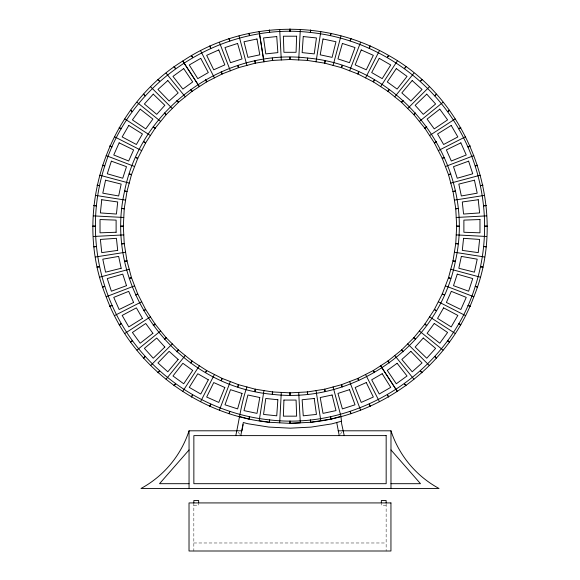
<?xml version="1.0" encoding="UTF-8"?>
<svg xmlns="http://www.w3.org/2000/svg" width="580" height="580" viewBox="0 0 580 580"><rect width="100%" height="100%" fill="white"/><g stroke="black" fill="none" stroke-linecap="round" stroke-linejoin="round"><path stroke-width="0.43" stroke-dasharray="2.9 2.17" d="M340.3 434.239L341.888 432.18M193.836 505.325L198.643 505.325L198.643 503.723M386.142 505.325L381.336 505.325L381.336 503.723M193.836 542.981L386.142 542.981M238.133 432.18L239.721 434.239M386.142 503.723L386.142 551M193.836 502.925L193.836 551"/><path stroke-width="0.87" d="M123.787 217.471L124.25 208.633L126.991 191.407L131.522 174.558L137.786 158.275L145.718 142.738L155.23 128.115L166.221 114.565L178.567 102.232L192.132 91.263L206.777 81.78L222.329 73.87L238.619 67.628L255.475 63.126L272.455 60.436L289.877 59.508L307.298 60.407L324.778 63.176L341.627 67.708L357.911 73.972L373.447 81.903L388.071 91.415L401.621 102.406L413.946 114.746L424.915 128.318L434.405 142.956L442.214 158.275L448.478 174.558L453.009 191.407L455.75 208.633L456.67 226.055L455.771 243.477L453.009 260.957L448.478 277.805L442.214 294.089L434.282 309.626L424.77 324.249L413.779 337.799L401.433 350.131L387.868 361.101L373.223 370.584L357.671 378.493L341.381 384.736L324.524 389.238L307.545 391.928L290.123 392.856L272.702 391.957L255.222 389.187L238.373 384.656L222.089 378.392L206.77 370.591L192.132 361.101L178.379 349.957L166.054 337.618L155.085 324.046L145.594 309.408L137.685 293.857L131.442 277.566L126.94 260.71L124.229 243.477L123.33 226.309L123.787 217.471L93.351 215.876M106.176 296.75C71.949 213.056 105.894 108.641 182.751 61.031L199.353 86.594L182.751 61.059C243.143 20.474 326.047 18.901 388.701 55.477C470.858 101.188 509.639 209.619 473.838 296.75L445.382 285.831M269.512 422.284L269.642 419.898C208.561 413.634 151.88 376.826 121.314 323.575C94.047 276.356 87.892 217.841 104.755 165.989C131.058 80.366 221.589 21.902 310.358 32.465C371.439 38.73 428.12 75.538 458.686 128.789C485.953 176.008 492.108 234.523 475.245 286.375C448.942 372.005 358.433 430.476 269.642 419.898L269.265 422.269C197.149 415.041 131.167 364.958 106.162 296.75L134.618 285.831M290.123 29L290 31.4L289.877 29.015M272.455 391.928L272.325 394.327C355.859 404.369 439.277 344.165 455.38 261.333C477.304 165.655 405.442 66.743 307.675 58.036C224.097 47.966 140.751 108.199 124.62 191.03C102.696 286.708 174.558 385.62 272.325 394.327L272.702 391.957M289.877 59.508L290 57.108L290.123 59.508M279.69 422.827L281.293 392.392M298.707 59.972L300.31 29.537M290.123 392.856L290 395.255L289.877 392.856M307.545 60.436L307.675 58.036L307.298 60.407M310.488 30.08L310.358 32.465L310.735 30.095M246.92 386.947C241.381 402.832 239.323 419.34 235.785 435.616M240.78 435.616L243.303 422.508L247.877 423.741L268.757 427.061L290.254 428.171L311.119 427.105L331.782 423.878L341.424 421.225M249.132 419.064L249.501 416.708L248.878 419.028L239.04 416.375M255.222 389.187L254.845 391.558L255.468 389.238M263.965 390.572L259.195 420.674L269.265 422.269L289.877 423.364L300.302 422.82L298.707 392.392M316.035 61.792L320.805 31.69M324.778 63.176L325.155 60.798L324.532 63.126M330.868 33.299L330.498 35.655L331.122 33.335M243.107 424.589L241.962 430.802L189.051 430.802A101.362 101.362 0 0 1 140.969 488.498L439.053 488.498A101.362 101.362 0 0 1 390.978 430.802L338.053 430.802M229.187 413.736L229.811 411.43L228.948 413.671M238.373 384.656L237.756 386.983L238.612 384.736M333.079 65.417L340.967 35.974M341.627 67.708L342.243 65.38L341.388 67.628M350.813 38.628L350.189 40.934L351.052 38.693M209.917 406.355L210.772 404.122L209.685 406.268M222.089 378.392L221.234 380.639L222.321 378.493M219.429 410.024L230.354 381.567M349.646 70.796L360.571 42.34M357.911 73.972L358.766 71.724L357.679 73.863M370.083 46.008L369.228 48.242L370.315 46.095M290.123 423.349L290 420.964L289.877 423.364L310.735 422.298C382.814 414.939 448.869 365.037 473.824 296.75M191.523 396.995L192.611 394.864L191.298 396.887M206.552 370.461L205.465 372.607L206.77 370.591M200.6 401.635L214.44 374.477M365.56 77.887L379.4 50.728M373.447 81.903L374.535 79.757L373.23 81.773M388.477 55.368L387.389 57.5L388.701 55.477M174.21 385.765L175.508 383.764L174 385.635M191.929 360.949L190.617 362.964L192.132 361.101M182.751 391.333L199.353 365.77M380.647 86.594L397.249 61.031M388.071 91.415L389.383 89.4L387.868 91.263M405.79 66.599L404.492 68.6L406 66.729M158.159 372.788L159.667 370.932L157.963 372.635M178.379 349.957L176.864 351.828L178.567 350.131M166.076 379.218L185.259 355.525M394.741 96.831L413.924 73.145M401.621 102.406L403.136 100.536L401.433 102.232M421.841 79.576L420.333 81.432L422.037 79.728M189.051 449.942L159.529 483.691L189.051 483.691M143.557 358.208L145.246 356.519L143.383 358.027M166.054 337.618L164.35 339.314L166.221 337.799M150.756 365.422L172.311 343.875M407.689 108.489L429.243 86.942M413.946 114.746L415.65 113.049L413.779 114.565M436.443 94.156L434.753 95.845L436.617 94.337M130.558 342.178L132.421 340.67L130.406 341.982M155.085 324.046L153.214 325.561L155.23 324.249M136.967 350.11L160.653 330.926M419.347 121.438L443.033 102.254M424.915 128.318L426.786 126.802L424.77 128.115M449.442 110.185L447.579 111.694L449.594 110.381M119.306 324.873L121.314 323.575L119.175 324.662M145.594 309.408L143.579 310.72L145.718 309.626M124.852 333.427L150.416 316.832M429.584 135.531L455.148 118.929M434.405 142.956L436.421 141.643L434.282 142.738M460.694 127.491L458.686 128.789L460.825 127.701M109.932 306.494L112.056 305.406L109.816 306.269M137.685 293.857L135.546 294.952L137.786 294.089M114.543 315.578L141.701 301.745M438.299 150.619L465.457 136.786M442.315 158.507L444.454 157.412L442.214 158.275M470.068 145.87L467.944 146.957L470.184 146.095M102.522 287.231L104.755 286.375L102.428 286.991M131.442 277.566L129.202 278.429L131.522 277.805M445.382 166.532L473.838 155.614M448.558 174.797L450.798 173.935L448.478 174.558M477.478 165.133L475.245 165.989L477.572 165.373M310.735 422.254L310.358 419.898L310.488 422.298L331.137 419.072L340.975 416.36L341.678 423.915L344.23 435.616M97.165 267.3L99.477 266.677L97.099 267.054M126.94 260.71L124.62 261.333L126.991 260.957M99.789 277.146L129.231 269.258M450.769 183.106L480.211 175.218M453.06 191.654L455.38 191.03L453.009 191.407M482.836 185.063L480.523 185.687L482.901 185.31M93.924 246.913L96.287 246.543L93.888 246.667M124.229 243.477L121.851 243.854L124.25 243.731M95.504 256.983L125.613 252.22M454.387 200.143L484.496 195.38M455.771 208.887L458.149 208.51L455.75 208.633M486.076 205.45L483.713 205.82L486.113 205.697M92.829 226.309L95.222 226.178L92.822 226.055M123.33 226.055L120.923 226.178L123.33 226.309M93.351 236.488L123.787 234.893M456.213 217.471L486.649 215.876M456.67 226.309L459.077 226.178L456.67 226.055M487.171 226.055L484.778 226.178L487.178 226.309M390.978 483.691L420.5 483.691L390.978 449.942M93.902 205.697L96.287 205.82L93.909 205.443M124.25 208.633L121.851 208.51L124.229 208.887M456.213 234.893L486.649 236.488M455.75 243.731L458.149 243.854L455.771 243.477M486.098 246.667L483.713 246.543L486.091 246.92M97.114 185.31L99.477 185.687L97.15 185.063M126.991 191.407L124.62 191.03L126.94 191.654M95.504 195.38L125.613 200.143M454.387 252.22L484.496 256.983M453.009 260.957L455.38 261.333L453.06 260.71M482.886 267.054L480.523 266.677L482.85 267.3M102.443 165.373L104.755 165.989L102.508 165.126M131.522 174.558L129.202 173.935L131.442 174.797M99.789 175.218L129.231 183.106M450.769 269.258L480.211 277.146M448.478 277.805L450.798 278.429L448.558 277.566M477.558 286.991L475.245 286.375L477.492 287.231M109.823 146.102L112.056 146.957L109.917 145.863M137.786 158.275L135.546 157.412L137.685 158.507M106.162 155.614L134.618 166.532M442.214 294.089L444.454 294.952L442.315 293.857M470.177 306.262L467.944 305.406L470.083 306.501M119.183 127.709L121.314 128.789L119.299 127.484M145.718 142.738L143.579 141.643L145.594 142.956M114.543 136.786L141.701 150.619M438.299 301.745L465.457 315.578M434.282 309.626L436.421 310.72L434.405 309.408M460.817 324.655L458.686 323.575L460.701 324.88M130.413 110.388L132.421 111.694L130.551 110.178M155.23 128.115L153.214 126.802L155.085 128.318M124.852 118.929L150.416 135.531M429.584 316.832L455.148 333.427M424.77 324.249L426.786 325.561L424.915 324.046M449.587 341.975L447.579 340.67L449.449 342.185M143.391 94.344L145.246 95.845L143.55 94.149M166.221 114.565L164.35 113.049L166.054 114.746M136.967 102.254L160.653 121.438M419.347 330.926L443.033 350.11M413.779 337.799L415.65 339.314L413.946 337.618M436.61 358.019L434.753 356.519L436.45 358.215M157.977 79.743L159.667 81.432L158.151 79.561M178.567 102.232L176.864 100.536L178.379 102.406M150.756 86.942L172.311 108.489M407.689 343.875L429.243 365.422M401.433 350.131L403.136 351.828L401.621 349.957M422.022 372.621L420.333 370.932L421.849 372.802M174.007 66.743L175.508 68.6L174.203 66.584M192.132 91.263L190.617 89.4L191.929 91.415M166.076 73.145L185.259 96.831M394.741 355.525L413.924 379.218M387.868 361.101L389.383 362.964L388.071 360.949M405.993 385.62L404.492 383.764L405.797 385.78M191.291 55.506L192.596 57.507L191.501 55.368M206.777 81.78L205.465 79.764L206.56 81.903M373.223 370.584L374.535 372.599L373.44 370.461M388.709 396.858L387.404 394.857L388.498 396.995M209.677 46.124L210.765 48.249L209.902 46.008M222.329 73.87L221.234 71.724L222.096 73.972M200.586 50.736L214.448 77.894M365.552 374.47L379.414 401.628M357.671 378.493L358.766 380.639L357.904 378.392M370.323 406.239L369.235 404.115L370.098 406.355M228.933 38.715L229.796 40.941L229.173 38.621M238.619 67.628L237.756 65.388L238.38 67.708M219.414 42.347L230.362 70.803M349.638 381.56L360.586 410.016M341.381 384.736L342.243 386.976L341.62 384.656M351.067 413.649L350.204 411.423L350.827 413.743M339.242 435.616L336.719 422.523M248.863 33.357L249.487 35.663L249.11 33.292M255.475 63.126L254.852 60.806L255.229 63.176M239.018 35.974L246.928 65.424M333.072 386.94L340.982 416.389M324.524 389.238L325.148 391.558L324.771 389.187M331.137 419.007L330.513 416.701L330.89 419.072M269.265 30.109L269.642 32.465L269.512 30.066M272.702 60.407L272.325 58.036L272.455 60.436M316.035 390.572L320.82 420.674M307.298 391.957L307.675 394.327L307.545 391.928M279.69 29.537L281.293 59.972M390.978 430.802L390.978 488.498M386.142 502.925L386.142 500.518L381.336 500.518L381.336 502.925M198.643 502.925L198.643 500.518L193.836 500.518L193.836 502.925M189.051 430.802L189.051 488.498M283.924 400.062L283.366 416.157L296.634 416.157L296.075 400.062L283.924 400.062M296.634 36.206L296.075 52.301L283.924 52.301L283.366 36.206L296.634 36.206M277.863 399.743L276.74 415.809L263.545 414.424L265.785 398.474L277.863 399.743M303.26 36.554L302.137 52.62L314.215 53.889L316.455 37.939L303.26 36.554M101.761 199.723L100.376 212.925L116.435 214.042L117.704 201.97L101.761 199.723M463.565 238.322L462.296 250.393L478.239 252.633L479.624 239.438L463.565 238.322M259.789 397.525L256.991 413.38L244.013 410.625L247.906 395.002L259.789 397.525M323.009 38.983L320.211 54.839L332.094 57.362L335.987 41.738L323.009 38.983M105.56 180.191L102.798 193.176L118.653 195.968L121.176 184.092L105.56 180.191M461.346 256.396L458.824 268.272L474.44 272.165L477.202 259.188L461.346 256.396M242.041 393.428L237.604 408.907L224.989 404.804L230.492 389.68L242.041 393.428M342.396 43.456L337.959 58.935L349.508 62.683L355.011 47.553L342.396 43.456M111.374 161.167L107.271 173.782L122.75 178.227L126.505 166.678L111.374 161.167M457.25 274.137L453.495 285.686L468.625 291.196L472.729 278.574L457.25 274.137M224.823 387.498L218.79 402.433L206.668 397.032L213.73 382.561L224.823 387.498M361.209 49.931L355.177 64.866L366.27 69.803L373.332 55.332L361.209 49.931M119.147 142.854L113.752 154.976L128.68 161.008L133.618 149.908L119.147 142.854M451.32 291.356L446.382 302.455L460.853 309.51L466.248 297.388L451.32 291.356M208.314 379.806L200.76 394.023L189.268 387.389L197.802 373.73L208.314 379.806M379.24 58.341L371.686 72.558L382.198 78.633L390.732 64.975L379.24 58.341M128.796 125.447L122.162 136.938L136.38 144.5L142.448 133.98L128.796 125.447M443.62 307.864L437.552 318.384L451.204 326.917L457.837 315.426L443.62 307.864M192.705 370.424L183.701 383.772L172.971 375.978L182.881 363.283L192.705 370.424M396.299 68.592L387.295 81.939L397.119 89.081L407.029 76.386L396.299 68.592M140.208 109.149L132.407 119.886L145.754 128.891L152.895 119.067L140.208 109.149M434.246 323.473L427.105 333.297L439.792 343.215L447.593 332.478L434.246 323.473M178.161 359.462L167.816 371.802L157.956 362.921L169.135 351.335L178.161 359.462M412.184 80.562L401.838 92.901L410.865 101.029L422.044 89.443L412.184 80.562M153.258 94.134L144.384 103.994L156.716 114.347L164.843 105.321L153.258 94.134M423.284 338.017L415.157 347.043L426.742 358.23L435.616 348.37L423.284 338.017M164.843 347.043L153.258 358.23L144.384 348.37L156.716 338.017L164.843 347.043M426.742 94.134L415.157 105.321L423.284 114.347L435.616 103.994L426.742 94.134M167.816 80.562L157.956 89.443L169.135 101.029L178.161 92.901L167.816 80.562M410.865 351.335L401.838 359.462L412.184 371.802L422.044 362.921L410.865 351.335M152.895 333.297L140.208 343.215L132.407 332.478L145.754 323.473L152.895 333.297M439.792 109.149L427.105 119.067L434.246 128.891L447.593 119.886L439.792 109.149M183.701 68.592L172.971 76.386L182.881 89.081L192.705 81.939L183.701 68.592M397.119 363.283L387.295 370.424L396.299 383.772L407.029 375.978L397.119 363.283M142.448 318.384L128.796 326.917L122.162 315.426L136.38 307.864L142.448 318.384M451.204 125.447L437.552 133.98L443.62 144.5L457.837 136.938L451.204 125.447M200.745 58.348L189.261 64.989L197.802 78.641L208.314 72.558L200.745 58.348M382.198 373.723L371.686 379.806L379.255 394.016L390.739 387.375L382.198 373.723M133.618 302.455L119.147 309.51L113.752 297.388L128.68 291.356L133.618 302.455M460.853 142.854L446.382 149.908L451.32 161.008L466.248 154.976L460.853 142.854M218.776 49.938L206.661 55.346L213.73 69.81L224.823 64.866L218.776 49.938M366.27 382.553L355.177 387.498L361.224 402.426L373.339 397.017L366.27 382.553M126.505 285.686L111.374 291.196L107.271 278.574L122.75 274.137L126.505 285.686M468.625 161.167L453.495 166.678L457.25 178.227L472.729 173.782L468.625 161.167M237.59 43.456L224.975 47.567L230.492 62.698L242.041 58.935L237.59 43.456M349.508 389.666L337.959 393.428L342.41 408.907L355.025 404.797L349.508 389.666M121.176 268.272L105.56 272.165L102.798 259.188L118.653 256.396L121.176 268.272M474.44 180.191L458.824 184.092L461.346 195.968L477.202 193.176L474.44 180.191M256.976 38.983L244.006 41.753L247.906 57.369L259.789 54.839L256.976 38.983M332.094 394.995L320.211 397.525L323.024 413.38L335.994 410.611L332.094 394.995M117.704 250.393L101.761 252.633L100.376 239.438L116.435 238.322L117.704 250.393M478.239 199.723L462.296 201.97L463.565 214.042L479.624 212.925L478.239 199.723M276.74 36.554L263.545 37.939L265.785 53.889L277.863 52.62L276.74 36.554M314.215 398.474L302.137 399.743L303.26 415.809L316.455 414.424L314.215 398.474M116.116 232.254L100.028 232.819L100.028 219.544L116.116 220.11L116.116 232.254M479.972 219.544L463.884 220.11L463.884 232.254L479.972 232.819L479.972 219.544M386.164 435.616L193.858 435.616L193.858 483.691L386.164 483.691L386.164 435.616M390.949 502.925L189.022 502.925L189.022 551L390.949 551L390.949 502.925M397.249 391.333L380.647 365.77L397.249 391.297M263.965 61.792L259.18 31.69L263.965 61.792"/></g></svg>
